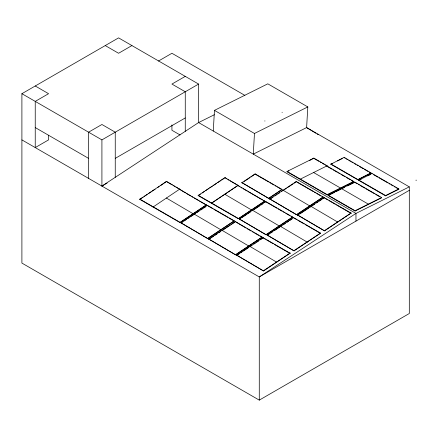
<?xml version="1.0" encoding="UTF-8"?>
<svg xmlns="http://www.w3.org/2000/svg" width="438" height="438" viewBox="0 0 438 438"><rect width="100%" height="100%" fill="white"/><g stroke="black" fill="none" stroke-linecap="round" stroke-linejoin="round"><path stroke-width="0.66" d="M213.268 131.033L214.461 110.376L267.804 83.828L307.81 106.921L306.616 127.584L253.274 154.132L254.467 133.475L307.81 106.921M326.852 165.925L353.723 181.441L353.707 181.759L327.202 194.948L287.049 171.762L287.071 171.444L313.876 158.102L327.159 165.772L327.142 166.09M300.331 179.432L300.353 179.115L327.159 165.772M313.876 158.102L309.595 160.543M327.202 194.948L327.224 194.631L353.723 181.441M328.204 195.523L328.221 195.206L354.725 182.016L381.597 197.533L381.58 197.85L355.076 211.039L328.204 195.523L334.829 192.227M330.838 164.25L344.104 157.341L370.975 172.851L370.959 173.169L357.709 179.766L330.838 164.25L332.645 163.352M340.457 188.351L340.474 188.033L313.603 172.517M344.104 157.341L345.254 158.332M354.709 182.334L354.725 182.016M355.076 211.039L355.092 210.722L381.597 197.533M357.709 179.766L370.975 172.851M358.706 180.341L371.977 173.432L398.848 188.942L398.832 189.26L385.577 195.857L358.706 180.341L361.115 179.142M368.325 204.442L368.347 204.124L341.476 188.614L341.454 188.931L344.465 187.431M371.961 173.749L371.977 173.432M185.4 192.906L179.536 189.238L206.429 205.05L179.93 222.537L139.777 199.356L166.56 181.37L179.859 189.331L175.819 186.999M139.777 199.356L143.199 197.1M144.337 196.344L147.19 194.461M148.329 193.711L151.181 191.828M152.32 191.077L155.172 189.194M157.456 187.688L159.164 186.561M160.877 185.427L166.56 181.37M179.843 189.035L153.059 207.026M211.461 203.221L237.938 185.438L264.831 201.245L238.332 218.737L198.157 195.567L224.94 177.576L238.245 185.542L230.158 180.872M198.157 195.567L200.44 194.061M202.148 192.934L204.431 191.428M205.57 190.672L208.422 188.789M209.567 188.039L212.414 186.155M213.558 185.4L216.405 183.522M217.549 182.766L220.402 180.883M221.54 180.133L224.393 178.25M179.93 222.537L206.407 204.754M180.91 222.822L207.409 205.329L234.281 220.845L207.804 238.633L180.91 222.822L207.804 238.633M241.929 182.651L255.179 173.902L282.05 189.419L268.817 198.458L241.929 182.651L268.817 198.458M238.223 185.247L211.439 203.232M181.485 222.75L183.139 221.661M184.245 220.933L186.451 219.471M187.557 218.743L189.211 217.653M190.316 216.925L193.629 214.735M195.835 213.279L194.182 214.374L194.16 214.078L221.053 229.884M196.941 212.55L199.148 211.094M200.801 209.999L202.46 208.904M203.566 208.176L205.772 206.72M241.946 182.947L243.052 182.219M244.158 181.491L249.676 177.844M250.782 177.116L255.179 173.902M207.782 238.338L234.281 220.845M268.801 198.162L282.05 189.419M238.332 218.737L264.809 200.949M208.795 239.071L235.288 221.579L262.159 237.095L235.682 254.878L208.795 239.071L235.682 254.878M239.312 219.016L265.811 201.529L292.683 217.04L266.205 234.828L239.312 219.016L266.205 234.828M269.813 198.978L296.312 181.491L323.184 197.001L296.707 214.79L269.813 198.978L296.707 214.79M208.811 239.367L213.782 236.087M214.883 235.359L217.095 233.897M218.748 232.808L220.407 231.713M222.614 230.257L230.339 225.154M231.445 224.426L234.757 222.241M239.334 219.318L240.435 218.584M241.541 217.856L247.059 214.215M248.165 213.487L250.372 212.025M254.237 209.479L259.756 205.833M260.862 205.104L263.068 203.648M264.727 202.553L265.811 201.529M269.835 199.274L273.148 197.089M274.801 195.994L276.46 194.905M277.561 194.176L279.772 192.715M281.426 191.625L283.063 190.234L309.956 206.046M283.632 190.169L286.397 188.345M287.498 187.617L293.022 183.971M294.122 183.243L296.312 181.491M235.666 254.582L262.159 237.095M266.184 234.533L292.683 217.04M296.685 214.494L323.184 197.001M236.668 255.162L263.161 237.67L290.033 253.186L263.556 270.974L236.668 255.162L263.556 270.974M267.18 235.069L293.679 217.62L320.55 233.136L294.073 250.881L267.18 235.069L294.073 250.881M297.687 215.069L324.186 197.582L351.057 213.092L324.58 230.881L297.687 215.069L324.58 230.881M236.684 255.458L239.444 253.635M240.55 252.907L242.203 251.812M243.309 251.084L248.828 247.443M252.14 245.253L249.934 246.714L249.912 246.413L276.805 262.225M253.799 244.163L255.453 243.068M256.558 242.34L258.765 240.884M260.424 239.789L263.161 237.67M267.755 235.003L269.408 233.908M270.514 233.18L272.721 231.724M274.38 230.629L279.898 226.988M282.11 225.57L280.451 226.66L280.43 226.326L307.323 242.176M283.211 224.842L285.423 223.38M287.076 222.29L288.73 221.195M289.836 220.467L292.042 219.011M297.709 215.365L298.809 214.636M299.915 213.908L308.746 208.077M309.852 207.349L314.818 204.07M316.477 202.98L318.13 201.885M319.236 201.157L321.443 199.701M322.549 198.972L324.186 197.582M263.539 270.673L290.033 253.186M294.051 250.585L320.55 233.136M324.558 230.585L351.057 213.092M198.6 84.069L118.583 37.871L21.9 93.694L21.9 263.079L259.274 400.129L409.306 313.509L409.306 186.867L355.963 213.416L198.6 122.563L198.6 84.069L101.917 139.886L101.917 186.084L198.6 122.563L214.357 114.723M131.92 45.574L118.583 53.272L105.246 45.574M158.446 61.057L171.926 53.272L244.88 95.391M185.263 76.371L171.926 84.069L185.263 91.766L185.263 131.329M115.249 158.364L185.263 117.948M101.917 186.084L107.135 183.073M409.306 190.322L259.274 276.936L21.9 139.886M287.049 171.762L288.877 170.853M337.463 160.954L342.281 158.556M336.034 191.625L340.852 189.227M347.476 185.931L354.107 182.635M367.745 175.846L370.756 174.346M398.848 188.942L385.599 195.54L358.727 180.023M409.306 186.867L306.616 127.584L315.951 133.289M346.425 159.005L347.591 159.678M348.757 160.352L350.515 161.365M351.681 162.038L352.847 162.717M354.019 163.39L355.771 164.403M356.937 165.077L358.109 165.75M359.275 166.424L363.365 168.783M364.531 169.462L368.035 171.482M369.207 172.156L370.373 172.835M373.713 174.762L377.802 177.122M378.969 177.795L387.729 182.854M388.9 183.527L390.066 184.201M391.238 184.88L392.99 185.887M394.156 186.566L395.322 187.24M396.494 187.913L398.832 189.26M330.854 163.932L357.726 179.449M314.435 158.753L319.056 161.425M320.211 162.087L321.366 162.755M322.521 163.423L324.251 164.425M325.407 165.088L326.562 165.756M326.836 166.243L332.092 169.276M333.263 169.955L337.348 172.315M338.519 172.988L339.685 173.662M340.857 174.335L344.941 176.7M346.113 177.374L350.203 179.733M351.369 180.407L353.707 181.759M355.289 182.673L357.041 183.681M358.213 184.36L359.379 185.033M360.551 185.707L364.635 188.066M365.807 188.74L374.567 193.799M375.738 194.477L379.828 196.837M214.461 110.376L254.467 133.475M287.071 171.444L327.224 194.631M328.221 195.206L355.092 210.722M296.329 181.786L313.274 191.565M314.44 192.238L315.606 192.917M316.778 193.591L320.868 195.95M322.034 196.624L327.706 199.898M328.878 200.577L335.3 204.283M336.472 204.957L351.073 213.388L351.073 213.043M255.195 174.198L268.631 181.956M269.803 182.63L273.887 184.995M275.059 185.668L276.225 186.342M277.396 187.015L282.067 189.714M180.045 134.953L171.926 130.267L171.926 124.929M226.692 178.874L224.94 177.576M227.848 179.542L229.003 180.21M239.712 186.747L237.938 185.438M240.878 187.42L242.044 188.094M243.216 188.767L247.306 191.127M248.472 191.806L262.493 199.898M263.66 200.571L276.925 208.231M278.097 208.91L282.187 211.269M283.353 211.943L284.519 212.616M285.691 213.29L289.781 215.655M290.947 216.328L293.701 217.916L293.679 217.62M294.287 218.255L296.619 219.602M297.791 220.276L304.213 223.988M305.385 224.661L320.572 233.432M224.689 194.182L251.582 209.994M35.237 85.99L48.574 93.694L35.237 101.392L35.237 147.59L48.574 139.886L48.574 135.216M198.14 195.271L238.31 218.442M21.9 93.694L101.917 139.886M166.577 181.666L172.353 185M173.508 185.663L174.663 186.331M186.566 193.58L190.656 195.945M191.822 196.618L192.994 197.292M194.16 197.965L198.25 200.325M199.416 201.004L206.429 205.05M208.012 205.964L212.687 208.663M213.853 209.337L227.875 217.429M229.041 218.108L234.297 221.141M245.822 227.946L235.288 221.579M246.994 228.62L251.084 230.979M252.25 231.658L253.421 232.332M254.588 233.005L258.677 235.365M259.844 236.038L262.181 237.391M263.183 237.965L265.516 239.318M266.687 239.991L273.109 243.698M274.281 244.377L290.055 253.482L290.055 252.896M166.287 197.981L193.18 213.793M35.237 127.567L88.58 158.364M215.825 233.443L216.826 234.018M139.755 199.06L179.914 222.241M317.123 134.001L318.289 134.712M337.824 222.137L310.936 206.325L310.953 206.621M279.449 226.085L252.562 210.273L252.578 210.569M248.932 246.134L222.044 230.322L222.061 230.618M207.409 205.329L207.426 205.625M416.1 180.04L416.1 180.664M355.963 221.119L355.963 213.416L259.274 276.936L259.274 400.129M282.121 112.243L282.121 112.539M264.886 120.811L264.886 121.118M115.249 177.324L115.249 132.188L101.917 124.491L88.58 132.188L88.58 178.386M385.599 195.54L385.577 195.857L385.577 195.54"/></g></svg>
